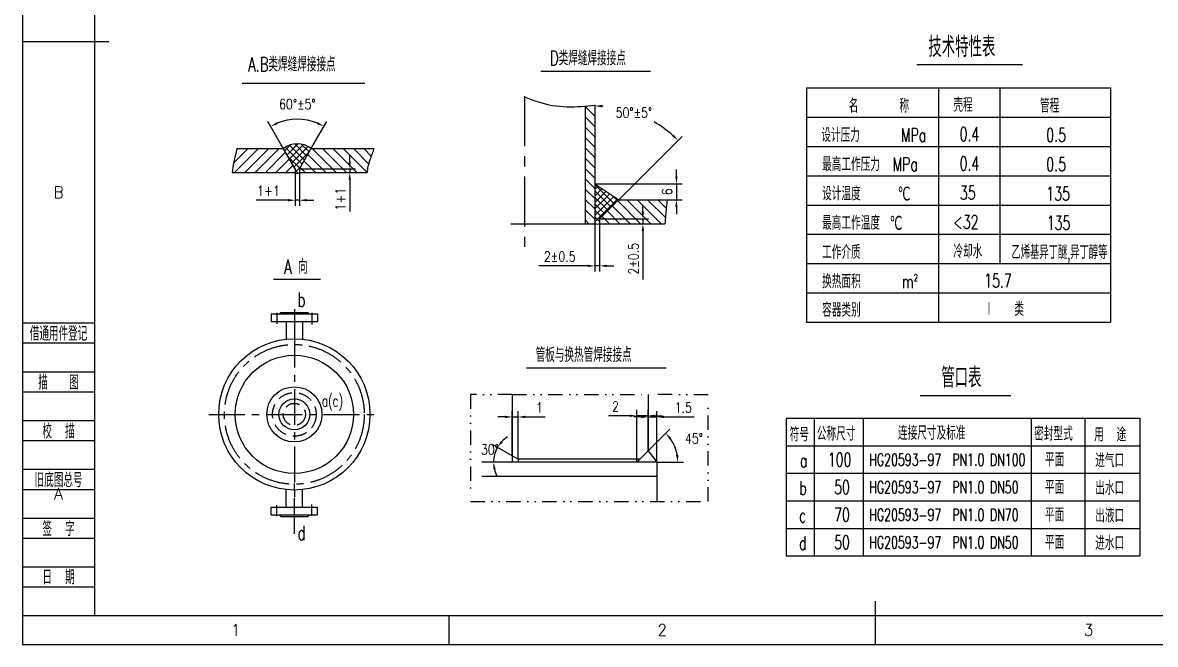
# Model space of a CAD drawing. Extents: x 138 to 6078, y 1607 to 5807.
# Drawn here: x 138 to 4083, y 1607 to 3772 of the extents above; entities that cross this region are included whole.
import ezdxf
from ezdxf.enums import TextEntityAlignment as Align

# ---------------------------------------------------------------- set-up
doc = ezdxf.new("R2010")
doc.units = 0
doc.header["$LTSCALE"] = 10
for name, pattern in [('CENTER', [2, 1.25, -0.25, 0.25, -0.25]), ('DASHED', [0.75, 0.5, -0.25]), ('DIVIDE', [1.25, 0.5, -0.25, 0, -0.25, 0, -0.25])]:
    doc.linetypes.add(name, pattern=pattern)
doc.layers.get('0').update_dxf_attribs({"linetype": 'CONTINUOUS'})
doc.layers.get('DEFPOINTS').update_dxf_attribs({"linetype": 'CONTINUOUS'})
for name, color, linetype in [('1轮廓实线层', 7, 'CONTINUOUS'), ('2细线层', 3, 'CONTINUOUS'), ('3中心线层', 1, 'CENTER'), ('4虚线层', 6, 'DASHED'), ('5剖面线层', 2, 'CONTINUOUS'), ('6文字层', 3, 'CONTINUOUS'), ('7标注层', 4, 'CONTINUOUS'), ('9双点划线层', 6, 'DIVIDE'), ('图框层', 7, 'CONTINUOUS')]:
    doc.layers.add(name, color=color, linetype=linetype)
doc.styles.add('PC_TEXTSTYLE', font='romans.shx', dxfattribs={"width": 0.8, "bigfont": 'hzfs.shx'})
doc.dimstyles.new('TH_GBDIM', dxfattribs={"dimscale": 10, "dimtxt": 3.5, "dimasz": 2.5, "dimexe": 2, "dimexo": 0, "dimgap": 1.5, "dimtad": 1, "dimdec": 1, "dimzin": 0, "dimtxsty": 'PC_TEXTSTYLE', "dimcen": 2.5, "dimazin": 3, "dimtfac": 0.714286, "dimtdec": 4, "dimtmove": 0, "dimatfit": 3, "dimtolj": 1, "dimtzin": 0})

# ---------------------------------------------------------------- blocks, each defined once
blk = doc.blocks.new('PC_FJL_BLOCK')
at = {"layer": '2细线层'}
for p, q in [((-25, 102), (0, 102)), ((-25, 95), (0, 95)), ((-25, 85), (0, 85)), ((-25, 78), (0, 78)), ((-25, 68), (0, 68)), ((-25, 61), (0, 61)), ((-25, 51), (0, 51)), ((-25, 44), (0, 44)), ((-25, 34), (0, 34)), ((-25, 27), (0, 27)), ((-25, 17), (0, 17)), ((-25, 10), (0, 10)), ((-25, 0), (0, 0))]:
    blk.add_line(p, q, dxfattribs=at)
at = {"layer": '6文字层', "color": 3, "style": 'PC_TEXTSTYLE'}
for s, width, p in [('借通用件登记', 0.667, (-12.5, 98.5)), ('描   图', 0.6667, (-12.5, 81.5)), ('校  描', 0.667, (-12.5, 64.5)), ('旧底图总号', 0.667, (-12.5, 47.5)), ('签  字', 0.667, (-12.5, 30.5)), ('日  期', 0.667, (-12.49, 13.6))]:
    blk.add_text(s, height=5, dxfattribs=dict(at, width=width)).set_placement(p, align=Align.MIDDLE)
at = {"layer": '6文字层', "style": 'PC_TEXTSTYLE'}
for tag, width, p, p2 in [('借通用件登记', 0.598479, (-23.44, 86.36), (-1.25, 86.36)), ('描图', 1.923866, (-23.44, 69.36), (-1.25, 69.36)), ('校图', 1.95022, (-23.75, 52.06), (-1.25, 52.06)), ('旧底图总号', 0.680094, (-22.84, 35.67), (-1.86, 35.67)), ('签字', 1.839577, (-23.14, 18.37), (-1.56, 18.37)), ('日期', 1.725446, (-22.84, 1.37), (-2.17, 1.37))]:
    blk.add_attdef(tag, text='', height=5, dxfattribs=dict(at, width=width)).set_placement(p, p2, align=Align.FIT)
blk = doc.blocks.new('*D29')
at = {"layer": '7标注层', "color": 0, "ltscale": 10}
for p, q in [((1038.5, 3347.1), (991.6, 3428.4)), ((1150, 3347.1), (1197, 3428.4))]:
    blk.add_line(p, q, dxfattribs=at)
blk.add_arc((1094.3, 3250.5), 185.4, 67.7323, 112.2677, dxfattribs=at)
for points in [[(1025.8, 3418.3), (1022.2, 3425.8), (1001.6, 3411)], [(1166.3, 3425.8), (1162.7, 3418.3), (1187, 3411)]]:
    blk.add_solid(points, dxfattribs=at)
at = {"layer": 'DEFPOINTS', "color": 0, "ltscale": 10}
for p in [(1126.5, 3433.1), (1038.5, 3347.1), (1150, 3347.1), (1086.9, 3263.2), (1101.6, 3263.2)]:
    blk.add_point(p, dxfattribs=at)
at = {"layer": '7标注层', "color": 3, "ltscale": 10, "insert": (1094.3, 3488.4), "char_height": 35, "attachment_point": 5, "style": 'PC_TEXTSTYLE'}
blk.add_mtext('\\A1;60%%d%%P5%%D{}{}', dxfattribs=at)
blk = doc.blocks.new('*D30')
at = {"color": 0, "linetype": 'BYBLOCK', "ltscale": 10}
for p, q in [((2656.8, 2948), (2656.8, 2831.3)), ((2671.4, 2948), (2671.4, 2831.3)), ((2631.8, 2851.3), (2520.8, 2851.3)), ((2671.4, 2851.3), (2656.8, 2851.3)), ((2696.4, 2851.3), (2721.4, 2851.3))]:
    blk.add_line(p, q, dxfattribs=at)
for points in [[(2631.8, 2855.5), (2631.8, 2847.2), (2656.8, 2851.3)], [(2696.4, 2855.5), (2696.4, 2847.2), (2671.4, 2851.3)]]:
    blk.add_solid(points, dxfattribs=at)
at = {"layer": 'DEFPOINTS', "color": 0, "linetype": 'BYBLOCK', "ltscale": 10}
for p in [(2656.8, 2948), (2671.4, 2948), (2656.8, 2851.3)]:
    blk.add_point(p, dxfattribs=at)
at = {"color": 3, "linetype": 'BYBLOCK', "ltscale": 10, "insert": (2563.8, 2883.8), "char_height": 35, "attachment_point": 5, "style": 'PC_TEXTSTYLE'}
blk.add_mtext('\\A1;1+1{}{}', dxfattribs=at)
blk = doc.blocks.new('*D31')
at = {"color": 0, "linetype": 'BYBLOCK', "ltscale": 10}
for p, q in [((2846.8, 2985.7), (2846.8, 3010.7)), ((2671.4, 2960.7), (2866.8, 2960.7)), ((2846.8, 2960.7), (2846.8, 2948)), ((2671.4, 2948), (2866.8, 2948)), ((2846.8, 2923), (2846.8, 2812))]:
    blk.add_line(p, q, dxfattribs=at)
for points in [[(2842.6, 2985.7), (2851, 2985.7), (2846.8, 2960.7)], [(2842.6, 2923), (2851, 2923), (2846.8, 2948)]]:
    blk.add_solid(points, dxfattribs=at)
at = {"layer": 'DEFPOINTS', "color": 0, "linetype": 'BYBLOCK', "ltscale": 10}
for p in [(2671.4, 2960.7), (2671.4, 2948), (2846.8, 2948)]:
    blk.add_point(p, dxfattribs=at)
at = {"color": 3, "linetype": 'BYBLOCK', "ltscale": 10, "insert": (2814.3, 2855), "char_height": 35, "attachment_point": 5, "rotation": 90, "style": 'PC_TEXTSTYLE'}
blk.add_mtext('\\A1;1+1{}{}', dxfattribs=at)
blk = doc.blocks.new('*D32')
at = {"color": 0, "linetype": 'BYBLOCK', "ltscale": 10}
for p, q in [((2879.5, 3336.9), (2879.5, 3361.9)), ((2595.3, 3311.9), (2899.5, 3311.9)), ((2879.5, 3311.9), (2879.5, 3256.2)), ((2687, 3256.2), (2899.5, 3256.2)), ((2879.5, 3231.2), (2879.5, 3206.2))]:
    blk.add_line(p, q, dxfattribs=at)
for points in [[(2875.3, 3336.9), (2883.6, 3336.9), (2879.5, 3311.9)], [(2875.3, 3231.2), (2883.6, 3231.2), (2879.5, 3256.2)]]:
    blk.add_solid(points, dxfattribs=at)
at = {"layer": 'DEFPOINTS', "color": 0, "linetype": 'BYBLOCK', "ltscale": 10}
for p in [(2595.3, 3311.9), (2687, 3256.2), (2879.5, 3256.2)]:
    blk.add_point(p, dxfattribs=at)
at = {"color": 3, "linetype": 'BYBLOCK', "ltscale": 10, "insert": (2847, 3284), "char_height": 35, "attachment_point": 5, "rotation": 90, "style": 'PC_TEXTSTYLE'}
blk.add_mtext('\\A1;6{}{}', dxfattribs=at)
blk = doc.blocks.new('*D33')
at = {"color": 0, "linetype": 'BYBLOCK', "ltscale": 10}
blk.add_line((2734.7, 3311.9), (2899.6, 3476.8), dxfattribs=at)
for start, end in [(86.0065, 86.5081), (48.4919, 59.7913)]:
    blk.add_arc((2595.3, 3172.5), 410.3, start, end, dxfattribs=at)
for points in [[(2620.2, 3577.9), (2620.4, 3586.2), (2595.3, 3582.8)], [(2870.1, 3482.8), (2864.4, 3476.7), (2885.4, 3462.6)]]:
    blk.add_solid(points, dxfattribs=at)
at = {"layer": 'DEFPOINTS', "color": 0, "linetype": 'BYBLOCK', "ltscale": 10}
for p in [(2595.3, 3585.9), (2800.5, 3527.8), (2734.7, 3311.9), (2595.3, 3172.5), (2612, 3189.3)]:
    blk.add_point(p, dxfattribs=at)
at = {"color": 3, "linetype": 'BYBLOCK', "ltscale": 10, "insert": (2731.4, 3559.6), "char_height": 35, "attachment_point": 5, "style": 'PC_TEXTSTYLE'}
blk.add_mtext('\\A1;50°±5°{}{}', dxfattribs=at)
blk = doc.blocks.new('*D34')
at = {"color": 0, "linetype": 'BYBLOCK', "ltscale": 10}
for p, q in [((2595.3, 3172.5), (2595.3, 3005.6)), ((2612, 3172.5), (2612, 3005.6)), ((2570.3, 3025.6), (2400.8, 3025.6)), ((2612, 3025.6), (2595.3, 3025.6)), ((2637, 3025.6), (2662, 3025.6))]:
    blk.add_line(p, q, dxfattribs=at)
for points in [[(2570.3, 3029.8), (2570.3, 3021.4), (2595.3, 3025.6)], [(2637, 3029.8), (2637, 3021.4), (2612, 3025.6)]]:
    blk.add_solid(points, dxfattribs=at)
at = {"layer": 'DEFPOINTS', "color": 0, "linetype": 'BYBLOCK', "ltscale": 10}
for p in [(2595.3, 3172.5), (2612, 3172.5), (2612, 3025.6)]:
    blk.add_point(p, dxfattribs=at)
at = {"color": 3, "linetype": 'BYBLOCK', "ltscale": 10, "insert": (2473, 3058.1), "char_height": 35, "attachment_point": 5, "style": 'PC_TEXTSTYLE'}
blk.add_mtext('\\A1;2±0.5{}{}', dxfattribs=at)
blk = doc.blocks.new('*D35')
at = {"color": 0, "linetype": 'BYBLOCK', "ltscale": 10}
for p, q in [((2762.6, 3214.3), (2762.6, 3239.3)), ((2612, 3189.3), (2782.6, 3189.3)), ((2612, 3172.5), (2782.6, 3172.5)), ((2762.6, 3189.3), (2762.6, 3172.5)), ((2762.6, 3147.5), (2762.6, 2978))]:
    blk.add_line(p, q, dxfattribs=at)
for points in [[(2758.5, 3214.3), (2766.8, 3214.3), (2762.6, 3189.3)], [(2758.5, 3147.5), (2766.8, 3147.5), (2762.6, 3172.5)]]:
    blk.add_solid(points, dxfattribs=at)
at = {"layer": 'DEFPOINTS', "color": 0, "linetype": 'BYBLOCK', "ltscale": 10}
for p in [(2612, 3189.3), (2612, 3172.5), (2762.6, 3172.5)]:
    blk.add_point(p, dxfattribs=at)
at = {"color": 3, "linetype": 'BYBLOCK', "ltscale": 10, "insert": (2730.1, 3050.3), "char_height": 35, "attachment_point": 5, "rotation": 90, "style": 'PC_TEXTSTYLE'}
blk.add_mtext('\\A1;2±0.5{}{}', dxfattribs=at)
blk = doc.blocks.new('*D36')
at = {"color": 0, "linetype": 'BYBLOCK', "ltscale": 10}
for p, q in [((2682.9, 2000.7), (2682.9, 2182.6)), ((2722.9, 2040.7), (2722.9, 2182.6)), ((2657.9, 2162.6), (2584.2, 2162.6)), ((2722.9, 2162.6), (2682.9, 2162.6)), ((2747.9, 2162.6), (2772.9, 2162.6))]:
    blk.add_line(p, q, dxfattribs=at)
for points in [[(2657.9, 2166.8), (2657.9, 2158.4), (2682.9, 2162.6)], [(2747.9, 2166.8), (2747.9, 2158.4), (2722.9, 2162.6)]]:
    blk.add_solid(points, dxfattribs=at)
at = {"layer": 'DEFPOINTS', "color": 0, "linetype": 'BYBLOCK', "ltscale": 10}
for p in [(2682.9, 2162.6), (2722.9, 2040.7), (2682.9, 2000.7)]:
    blk.add_point(p, dxfattribs=at)
at = {"color": 3, "linetype": 'BYBLOCK', "ltscale": 10, "insert": (2608.6, 2195.1), "char_height": 35, "attachment_point": 5, "style": 'PC_TEXTSTYLE'}
blk.add_mtext('\\A1;2{}{}', dxfattribs=at)
blk = doc.blocks.new('*D37')
at = {"color": 0, "linetype": 'BYBLOCK', "ltscale": 10}
for p, q in [((2722.9, 2040.7), (2722.9, 2178.4)), ((2752.9, 2000.7), (2752.9, 2178.4)), ((2697.9, 2158.4), (2672.9, 2158.4)), ((2722.9, 2158.4), (2752.9, 2158.4)), ((2777.9, 2158.4), (2883.3, 2158.4))]:
    blk.add_line(p, q, dxfattribs=at)
for points in [[(2697.9, 2162.6), (2697.9, 2154.3), (2722.9, 2158.4)], [(2777.9, 2162.6), (2777.9, 2154.3), (2752.9, 2158.4)]]:
    blk.add_solid(points, dxfattribs=at)
at = {"layer": 'DEFPOINTS', "color": 0, "linetype": 'BYBLOCK', "ltscale": 10}
for p in [(2752.9, 2158.4), (2722.9, 2040.7), (2752.9, 2000.7)]:
    blk.add_point(p, dxfattribs=at)
at = {"color": 3, "linetype": 'BYBLOCK', "ltscale": 10, "insert": (2845, 2190.9), "char_height": 35, "attachment_point": 5, "style": 'PC_TEXTSTYLE'}
blk.add_mtext('\\A1;1.5{}{}', dxfattribs=at)
blk = doc.blocks.new('*D38')
at = {"layer": '7标注层', "color": 0, "ltscale": 10}
for p, q in [((2316.7, 2281.1), (2391.9, 2356.2)), ((2346.7, 2241.1), (2439.6, 2241.1))]:
    blk.add_line(p, q, dxfattribs=at)
blk.add_arc((2276.7, 2241.1), 142.9, 10.0395, 34.9605, dxfattribs=at)
for points in [[(2390.6, 2320.3), (2397, 2325.6), (2377.7, 2342.1)], [(2421.5, 2266.3), (2413.2, 2265.6), (2419.6, 2241.1)]]:
    blk.add_solid(points, dxfattribs=at)
at = {"layer": 'DEFPOINTS', "color": 0, "ltscale": 10}
for p in [(2316.7, 2281.1), (2414.7, 2278), (1736.6, 2241.1), (2276.7, 2241.1), (2346.7, 2241.1)]:
    blk.add_point(p, dxfattribs=at)
at = {"layer": '7标注层', "color": 3, "ltscale": 10, "insert": (2475.9, 2323.6), "char_height": 35, "attachment_point": 5, "style": 'PC_TEXTSTYLE'}
blk.add_mtext('\\A1;45%%d{}{}', dxfattribs=at)
blk = doc.blocks.new('*D39')
at = {"color": 0, "linetype": 'BYBLOCK', "ltscale": 10}
for p, q in [((2249.2, 2023.3), (2249.2, 2178.4)), ((2269.2, 2011.7), (2269.2, 2178.4)), ((2224.2, 2158.4), (2199.2, 2158.4)), ((2249.2, 2158.4), (2269.2, 2158.4)), ((2294.2, 2158.4), (2363.2, 2158.4))]:
    blk.add_line(p, q, dxfattribs=at)
for points in [[(2224.2, 2162.5), (2224.2, 2154.2), (2249.2, 2158.4)], [(2294.2, 2162.5), (2294.2, 2154.2), (2269.2, 2158.4)]]:
    blk.add_solid(points, dxfattribs=at)
at = {"layer": 'DEFPOINTS', "color": 0, "linetype": 'BYBLOCK', "ltscale": 10}
for p in [(2269.2, 2158.4), (2249.2, 2023.3), (2269.2, 2011.7)]:
    blk.add_point(p, dxfattribs=at)
at = {"color": 3, "linetype": 'BYBLOCK', "ltscale": 10, "insert": (2343.6, 2190.9), "char_height": 35, "attachment_point": 5, "style": 'PC_TEXTSTYLE'}
blk.add_mtext('\\A1;1{}{}', dxfattribs=at)
blk = doc.blocks.new('*D40')
at = {"layer": '7标注层', "color": 0, "ltscale": 10}
blk.add_line((1843.1, 2263.7), (1774.5, 2303.2), dxfattribs=at)
for start, end in [(122.4647, 136.2323), (150, 180), (193.7677, 207.5353)]:
    blk.add_arc((1882.2, 2241.1), 104.3, start, end, dxfattribs=at)
for points in [[(1810.2, 2310.7), (1803.5, 2315.7), (1791.9, 2293.2)], [(1776.8, 2215.8), (1785, 2216.8), (1777.9, 2241.1)]]:
    blk.add_solid(points, dxfattribs=at)
at = {"layer": 'DEFPOINTS', "color": 0, "ltscale": 10}
for p in [(1779.5, 2259.2), (1843.1, 2263.7), (1863.1, 2252.1), (1736.6, 2241.1), (2346.7, 2241.1)]:
    blk.add_point(p, dxfattribs=at)
at = {"layer": '7标注层', "color": 3, "ltscale": 10, "insert": (1765.1, 2285.2), "char_height": 35, "attachment_point": 5, "style": 'PC_TEXTSTYLE'}
blk.add_mtext('\\A1;30%%d{}{}', dxfattribs=at)

msp = doc.modelspace()

# ---------------------------------------------------------------- hatches: boundary and pattern name
at = {"layer": '5剖面线层', "ltscale": 10}
h = msp.add_hatch(dxfattribs=at)
h.set_pattern_fill('ANSI31', color=256, scale=8, angle=90, style=0)
h.set_pattern_definition([(135, (-464.72, -100.592), (-17.96051, -17.96051), [])])
edge = h.paths.add_edge_path()
edge.add_spline(control_points=[(2130.6, 3485.27), (2119.59, 3483.81), (2108.43, 3482.53), (2097.15, 3481.55)], knot_values=[605.8263186, 605.8263186, 605.8263186, 605.8263186, 656.4038467, 656.4038467, 656.4038467, 656.4038467], degree=3, periodic=0)
edge.add_line((2097.15, 3481.55), (2097.15, 3071.94))
edge.add_line((2097.15, 3071.94), (2130.6, 3071.94))
edge.add_line((2130.6, 3071.94), (2130.6, 3485.27))
edge = h.paths.add_edge_path()
edge.add_line((2214.23, 3155.58), (2147.33, 3088.67))
edge.add_line((2147.33, 3088.67), (2147.33, 3071.94))
edge.add_line((2147.33, 3071.94), (2374.84, 3071.94))
edge.add_spline(control_points=[(2374.84, 3071.94), (2375.38, 3081.46), (2377.25, 3108.43), (2380.28, 3136.97), (2382.46, 3155.58)], knot_values=[1787.1009119, 1787.1009119, 1787.1009119, 1787.1009119, 1834.3657312, 1918.5718974, 1918.5718974, 1918.5718974, 1918.5718974], degree=3, periodic=0)
edge.add_line((2382.46, 3155.58), (2214.23, 3155.58))
h = msp.add_hatch(dxfattribs=at)
h.set_pattern_fill('ANSI31', color=256, scale=8, style=0)
h.set_pattern_definition([(45, (-1569.822, 302.489), (-17.96051, 17.96051), [])])
edge = h.paths.add_edge_path()
edge.add_line((1086.95, 3250.49), (1086.95, 3263.17))
edge.add_line((1086.95, 3263.17), (1045.98, 3334.13))
edge.add_line((1045.98, 3334.13), (883.46, 3334.13))
edge.add_spline(control_points=[(883.46, 3334.13), (881.12, 3319.6), (871.72, 3286.57), (868.44, 3261.06), (867.82, 3250.49)], knot_values=[192.8053099, 192.8053099, 192.8053099, 192.8053099, 255.5175778, 308.3274839, 308.3274839, 308.3274839, 308.3274839], degree=3, periodic=0)
edge.add_line((867.82, 3250.49), (1086.95, 3250.49))
h = msp.add_hatch(dxfattribs=at)
h.set_pattern_fill('ANSI37', color=256, scale=5, style=0)
h.set_pattern_definition([(45, (-1569.822, 302.489), (-11.22532, 11.22532), []), (135, (-1569.822, 302.489), (-11.22532, -11.22532), [])])
h.paths.add_polyline_path([(1045.98, 3334.13), (1086.95, 3263.17), (1086.95, 3250.49, 0.4798388), (1101.58, 3250.49), (1101.58, 3263.17), (1142.55, 3334.13, 0.3401244)])
h = msp.add_hatch(dxfattribs=at)
h.set_pattern_fill('ANSI31', color=256, scale=8, angle=90, style=0)
h.set_pattern_definition([(135, (-1569.822, 302.489), (-17.96051, -17.96051), [])])
edge = h.paths.add_edge_path()
edge.add_line((1142.55, 3334.13), (1101.58, 3263.17))
edge.add_line((1101.58, 3263.17), (1101.58, 3250.49))
edge.add_line((1101.58, 3250.49), (1337.41, 3250.49))
edge.add_spline(control_points=[(1337.41, 3250.49), (1338.08, 3263.87), (1344.86, 3293.6), (1358.54, 3322.15), (1360.39, 3334.13)], knot_values=[107.1382279, 107.1382279, 107.1382279, 107.1382279, 173.4824278, 235.7059589, 235.7059589, 235.7059589, 235.7059589], degree=3, periodic=0)
edge.add_line((1360.39, 3334.13), (1142.55, 3334.13))
h = msp.add_hatch(dxfattribs=at)
h.set_pattern_fill('ANSI37', color=256, scale=5, angle=90, style=0)
h.set_pattern_definition([(135, (-464.719, -100.592), (-11.22532, -11.22532), []), (225, (-464.719, -100.592), (11.22532, -11.22532), [])])
h.paths.add_polyline_path([(2130.6, 3071.94, 0.140632), (2147.33, 3071.94), (2147.33, 3088.67), (2214.23, 3155.58), (2130.6, 3211.33)])

# ---------------------------------------------------------------- linework, layer by layer
at = {"ltscale": 10}
for p, q in [((1086.95, 3263.17), (1086.95, 3250.49)), ((1101.58, 3263.17), (1101.58, 3250.49)), ((2130.6, 3211.33), (2214.23, 3155.58)), ((1843.05, 2477.06), (1843.05, 2241.07)), ((2316.7, 2477.06), (2316.7, 2281.07)), ((1863.05, 2252.12), (1843.05, 2263.67)), ((1863.05, 2252.12), (1863.05, 2241.07)), ((2287.75, 2252.12), (1863.05, 2252.12)), ((2276.7, 2241.07), (2316.7, 2281.07)), ((2316.7, 2281.07), (2346.7, 2241.07)), ((2346.7, 2241.07), (1736.57, 2241.07)), ((2346.7, 2241.07), (2346.7, 2103.88)), ((2346.7, 2191.07), (1736.57, 2191.07))]:
    msp.add_line(p, q, dxfattribs=at)
for radius in [263.5, 206, 96, 54]:
    msp.add_circle((1083.96, 2407.71), radius, dxfattribs=at)
msp.add_arc((1094.26, 3256.36), 9.38, 218.73301, 321.26699, dxfattribs=at)
at = {"layer": '1轮廓实线层', "ltscale": 14}
for p, q in [((2097.15, 3481.55), (2097.15, 3071.94)), ((2097.15, 3481.55), (2097.15, 3071.94)), ((2130.6, 3485.27), (2130.6, 3071.94)), ((883.46, 3334.13), (1045.98, 3334.13)), ((1086.95, 3263.17), (1038.51, 3347.07)), ((1101.58, 3263.17), (1150.02, 3347.07)), ((1142.55, 3334.13), (1360.39, 3334.13)), ((867.82, 3250.49), (1086.95, 3250.49)), ((1101.58, 3250.49), (1337.41, 3250.49)), ((2147.33, 3088.67), (2269.99, 3211.33)), ((2214.23, 3155.58), (2382.46, 3155.58)), ((2147.33, 3088.67), (2147.33, 3071.94)), ((1837.88, 3071.94), (2130.6, 3071.94)), ((2147.33, 3071.94), (2374.84, 3071.94))]:
    msp.add_line(p, q, dxfattribs=at)
at = {"layer": '1轮廓实线层', "ltscale": 10}
for p, q in [((1031.96, 2758.21), (1036.96, 2763.21)), ((1036.96, 2763.21), (1130.96, 2763.21)), ((1135.96, 2758.21), (1130.96, 2763.21)), ((1002.96, 2758.21), (1164.96, 2758.21)), ((1002.96, 2758.21), (1002.96, 2731.21)), ((1002.96, 2731.21), (1164.96, 2731.21)), ((1055.46, 2731.21), (1055.46, 2669.66)), ((1112.46, 2731.21), (1112.46, 2669.66)), ((1164.96, 2758.21), (1164.96, 2731.21)), ((1055.46, 2084.21), (1055.46, 2145.75)), ((1112.46, 2084.21), (1112.46, 2145.75)), ((1002.96, 2084.21), (1164.96, 2084.21)), ((1002.96, 2057.21), (1002.96, 2084.21)), ((1002.96, 2057.21), (1164.96, 2057.21)), ((1031.96, 2057.21), (1036.96, 2052.21)), ((1036.96, 2052.21), (1130.96, 2052.21)), ((1135.96, 2057.21), (1130.96, 2052.21)), ((1164.96, 2057.21), (1164.96, 2084.21))]:
    msp.add_line(p, q, dxfattribs=at)
at = {"layer": '1轮廓实线层', "ltscale": 14}
for centre, radius, start, end in [((1094.26, 3271.36), 79.2, 52.43115, 127.56885), ((2138.96, 3101.09), 30.32, 253.98975, 286.01025)]:
    msp.add_arc(centre, radius, start, end, dxfattribs=at)
at = {"layer": '2细线层', "ltscale": 10}
msp.add_line((1010.85, 2878.66), (1175.23, 2878.66), dxfattribs=at)
at = {"layer": '2细线层', "ltscale": 14}
for points, knots in [([(1885.64, 3514.35), (1901.15, 3508.22), (1982.88, 3474.38), (2067.61, 3476.89), (2130.6, 3485.27)], [296.207494, 296.207494, 296.207494, 296.207494, 367.0145104, 656.4038467, 656.4038467, 656.4038467, 656.4038467]), ([(883.46, 3334.13), (881.12, 3319.6), (871.72, 3286.57), (868.44, 3261.06), (867.82, 3250.49)], [192.8053099, 192.8053099, 192.8053099, 192.8053099, 255.5175778, 308.3274839, 308.3274839, 308.3274839, 308.3274839]), ([(1360.39, 3334.13), (1358.54, 3322.15), (1344.86, 3293.6), (1338.08, 3263.87), (1337.41, 3250.49)], [107.1382279, 107.1382279, 107.1382279, 107.1382279, 169.3617591, 235.7059589, 235.7059589, 235.7059589, 235.7059589]), ([(2382.46, 3155.58), (2380.28, 3136.97), (2377.25, 3108.43), (2375.38, 3081.46), (2374.84, 3071.94)], [1787.1009119, 1787.1009119, 1787.1009119, 1787.1009119, 1871.3070782, 1918.5718974, 1918.5718974, 1918.5718974, 1918.5718974])]:
    msp.add_open_spline(points, degree=3, knots=knots, dxfattribs=at)
at = {"layer": '3中心线层', "ltscale": 14}
msp.add_line((1885.64, 3516.77), (1885.64, 2971.57), dxfattribs=at)
at = {"layer": '3中心线层', "ltscale": 10}
for p, q in [((1022.96, 2761.75), (1022.96, 2723.52)), ((1083.96, 2773.89), (1083.96, 2591.7)), ((1144.96, 2761.12), (1144.96, 2721.15)), ((1083.96, 2695.76), (1083.96, 2104.67)), ((786.04, 2407.71), (1376.57, 2407.71)), ((1083.96, 1991.53), (1083.96, 2173.72)), ((1022.96, 2053.67), (1022.96, 2091.9)), ((1144.96, 2054.3), (1144.96, 2094.27))]:
    msp.add_line(p, q, dxfattribs=at)
msp.add_circle((1083.96, 2407.71), 243.5, dxfattribs=at)
at = {"layer": '4虚线层', "ltscale": 10}
for radius in [76, 38.5]:
    msp.add_circle((1083.96, 2407.71), radius, dxfattribs=at)
at = {"layer": '6文字层', "ltscale": 14}
for p, q in [((1942.14, 3602.99), (2324.46, 3602.99)), ((3251.87, 3626.62), (3620.33, 3626.62)), ((902.74, 3561.17), (1329.06, 3561.17)), ((2867.64, 3545.13), (2867.64, 2729.13)), ((2867.64, 3545.13), (3926.97, 3545.13)), ((3327.06, 3541.76), (3327.06, 2729.13)), ((3541.16, 3545.13), (3541.16, 2933.13)), ((3926.97, 3545.13), (3926.97, 2729.13)), ((2867.64, 3443.13), (3926.97, 3443.13)), ((2867.64, 3341.13), (3926.97, 3341.13)), ((2867.64, 3239.13), (3926.97, 3239.13)), ((2867.64, 3137.13), (3926.97, 3137.13)), ((2867.64, 3035.13), (3926.97, 3035.13)), ((2867.64, 2933.13), (3926.97, 2933.13)), ((2867.64, 2831.13), (3926.97, 2831.13)), ((2867.64, 2729.13), (3926.97, 2729.13)), ((1892.18, 2569.3), (2378.58, 2569.3)), ((3263.3, 2473.54), (3579.85, 2473.54)), ((2797.27, 2394.43), (2797.27, 1914.43)), ((2797.27, 2394.43), (4029.28, 2394.43)), ((2893.99, 2394.43), (2893.99, 1914.43)), ((3065.14, 2394.43), (3065.14, 1914.43)), ((3650.04, 2394.43), (3650.04, 1914.43)), ((3837.53, 2394.43), (3837.53, 1914.43)), ((4029.28, 2394.43), (4029.28, 1914.43)), ((2797.27, 2298.43), (4029.28, 2298.43)), ((2797.27, 2202.43), (4029.28, 2202.43)), ((2797.27, 2106.43), (4029.28, 2106.43)), ((2797.27, 2010.43), (4029.28, 2010.43)), ((2797.27, 1914.43), (4029.28, 1914.43))]:
    msp.add_line(p, q, dxfattribs=at)
at = {"layer": '9双点划线层', "ltscale": 10}
for p, q in [((1843.05, 2477.06), (1697.01, 2477.06)), ((1697.01, 2477.06), (1697.01, 2103.88)), ((1843.05, 2477.06), (2316.7, 2477.06)), ((2525.58, 2476.14), (2316.7, 2477.06)), ((2525.58, 2103.88), (2525.58, 2476.5)), ((1697.01, 2103.88), (2525.58, 2103.88))]:
    msp.add_line(p, q, dxfattribs=at)
at = {"layer": '图框层', "color": 3, "ltscale": 10}
for p, q in [((137.67, 5806.51), (137.67, 1606.51)), ((137.67, 3706.51), (387.67, 3706.51)), ((137.67, 2656.51), (387.67, 2656.51)), ((137.67, 1606.51), (6077.67, 1606.51))]:
    msp.add_line(p, q, dxfattribs=at)
at = {"layer": '图框层', "color": 7, "ltscale": 10}
for p, q in [((387.67, 5706.51), (387.67, 1706.51)), ((387.67, 1706.51), (5977.67, 1706.51))]:
    msp.add_line(p, q, dxfattribs=at)
at = {"layer": '图框层', "ltscale": 10}
for p, q in [((137.67, 3706.51), (437.67, 3706.51)), ((3107.67, 1606.51), (3107.67, 1756.51))]:
    msp.add_line(p, q, dxfattribs=at)
at = {"layer": '图框层', "color": 3}
for p, q in [((1622.67, 1606.51), (1622.67, 1706.51)), ((3107.67, 1606.51), (3107.67, 1706.51))]:
    msp.add_line(p, q, dxfattribs=at)

# ---------------------------------------------------------------- block references
at = {"layer": '图框层', "ltscale": 10, "xscale": 10, "yscale": 10, "zscale": 10}
msp.add_blockref('PC_FJL_BLOCK', (387.67, 1706.51), dxfattribs=at)

# ---------------------------------------------------------------- texts
at = {"layer": '6文字层', "ltscale": 14, "style": 'PC_TEXTSTYLE'}
for s, height, width, p in [('技术特性表', 70, 0.667, (3292.11, 3653.08)), ('D类焊缝焊接接点', 50.181, 0.667, (1974.24, 3623.73)), ('A.B类焊缝焊接接点', 50.181, 0.667, (923.21, 3602.47)), ('    名      称', 48, 0.667, (2919.35, 3459)), ('壳程', 48, 0.667, (3379.25, 3461.8)), ('管程', 48, 0.667, (3681.04, 3459)), ('设计压力      MPa', 48, 0.667, (2919.35, 3357)), (' 0.4', 48, 0.667, (3379.25, 3359.8)), (' 0.5', 48, 0.667, (3681.04, 3357)), ('最高工作压力  MPa', 48, 0.667, (2922.15, 3255)), (' 0.4', 48, 0.667, (3379.25, 3257.8)), (' 0.5', 48, 0.667, (3681.04, 3255)), ('设计温度    \u3000℃', 48, 0.667, (2922.15, 3153)), ('  35', 48, 0.667, (3358.2, 3155.8)), (' 135', 48, 0.667, (3681.04, 3153)), ('最高工作温度\u3000℃', 48, 0.667, (2922.15, 3051)), ('<32', 48, 0.667, (3379.25, 3053.8)), ('135', 48, 0.667, (3704.42, 3051)), ('工作介质', 48, 0.667, (2922.15, 2949)), ('冷却水', 48, 0.667, (3379.25, 2951.8)), ('乙烯基异丁醚,异丁醇等', 48, 0.5, (3581.59, 2949)), ('换热面积      m', 48, 0.667, (2922.15, 2847)), ('2', 24, 0.667, (3241.52, 2872.1)), ('15.7', 48, 0.667, (3486.59, 2849.8)), ('容器类别', 48, 0.667, (2922.15, 2747.92)), ('Ⅰ   类', 48, 0.667, (3486.59, 2750.72)), ('管板与换热管焊接接点', 50.181, 0.667, (1924.28, 2590.05)), ('管口表', 70, 0.667, (3337.16, 2500.99)), ('公称尺寸', 48, 0.667, (2903.82, 2316.29)), ('连接尺寸及标准', 48, 0.667, (3186.27, 2319)), ('密封型式', 48, 0.667, (3660.78, 2316.29)), ('符号', 48, 0.667, (2809.33, 2313.57)), ('用  途', 48, 0.667, (3870.05, 2313.57)), ('  a', 48, 0.667, (2800.71, 2223.31)), ('  100', 48, 0.667, (2898.13, 2226.03)), ('HG20593-97  PN1.0 DN100', 42, 0.667, (3086.48, 2228.74)), ('平面', 48, 0.667, (3698.38, 2226.03)), ('进气口', 48, 0.667, (3873.44, 2223.31)), ('b', 48, 0.667, (2842.85, 2127.31)), ('   50', 48, 0.667, (2892.39, 2130.03)), ('HG20593-97  PN1.0 DN50', 42, 0.667, (3086.48, 2132.74)), ('平面', 48, 0.667, (3698.38, 2130.03)), ('出水口', 48, 0.667, (3873.44, 2127.31)), ('  c', 48, 0.667, (2797.84, 2031.31)), ('   70', 48, 0.667, (2892.39, 2034.03)), ('HG20593-97  PN1.0 DN70', 42, 0.667, (3086.48, 2036.74)), ('平面', 48, 0.667, (3698.38, 2034.03)), ('出液口', 48, 0.667, (3873.44, 2031.31)), ('  d ', 48, 0.667, (2797.84, 1935.31)), ('   50', 48, 0.667, (2892.39, 1938.03)), ('HG20593-97  PN1.0 DN50', 42, 0.667, (3086.48, 1940.74)), ('平面', 48, 0.667, (3698.38, 1938.03)), ('进水口', 48, 0.667, (3873.44, 1935.31))]:
    msp.add_text(s, height=height, dxfattribs=dict(at, width=width)).set_placement(p)
at = {"layer": '6文字层', "ltscale": 10, "style": 'PC_TEXTSTYLE', "width": 0.667}
for s, height, p in [('A 向', 50, (1048.52, 2897.44)), ('b', 50, (1095.19, 2782.26)), ('a(c)', 40, (1179.65, 2434.74)), ('d', 50, (1095.19, 1969.47))]:
    msp.add_text(s, height=height, dxfattribs=at).set_placement(p)
at = {"layer": '图框层', "color": 3, "style": 'PC_TEXTSTYLE'}
for s, p in [('B', (262.67, 3181.51)), ('A', (262.67, 2131.51)), ('1', (880.17, 1656.51)), ('2', (2365.17, 1656.51)), ('3', (3850.17, 1656.51))]:
    msp.add_text(s, height=40, dxfattribs=at).set_placement(p, align=Align.MIDDLE)

# ---------------------------------------------------------------- dimensions: what is measured, and where the dimension line sits
at = {"layer": '7标注层', "ltscale": 10}
for base, line1, line2, text, picture, middle in [((1126.46, 3433.07), ((1101.58, 3263.17), (1150.02, 3347.07)), ((1086.95, 3263.17), (1038.51, 3347.07)), '60%%d%%P5%%D{}{}', '*D29', (1094.26, 3488.38)), ((2414.69, 2278.05), ((2276.7, 2241.07), (2316.7, 2281.07)), ((2346.7, 2241.07), (1736.57, 2241.07)), '45%%d{}{}', '*D38', (2475.92, 2323.59))]:
    dim = msp.add_angular_dim_2l(base=base, line1=line1, line2=line2, text=text, dimstyle='TH_GBDIM', override={"dimtad": 0, "dimtih": 1, "dimtoh": 1, "dimclrt": 3, "dimadec": 1, "dimtmove": 2}, dxfattribs=at)
    dim.commit()
    dim.dimension.update_dxf_attribs({"geometry": picture, "text_midpoint": middle})
dim = msp.add_angular_dim_2l(base=(2335.73, 3427.24), line1=((2147.33, 3088.67), (2269.99, 3211.33)), line2=((2130.6, 3485.27), (2130.6, 3071.94)), text='50%%d%%P5%%D{}{}', dimstyle='TH_GBDIM', override={"dimtad": 0, "dimtih": 1, "dimtoh": 1, "dimclrt": 3, "dimadec": 1}, dxfattribs=at)
dim.commit()
dim.dimension.update_dxf_attribs({"geometry": '*D33', "text_midpoint": (2266.65, 3458.99), "dimtype": 162, "insert": (-464.72, -100.59)})
dim = msp.add_linear_dim(base=(1276.96, 3250.49), p1=(1101.58, 3263.17), p2=(1101.58, 3250.49), angle=90, text='1+1{}{}', dimstyle='TH_GBDIM', override={"dimgap": 1.5, "dimtad": 1, "dimjust": 0, "dimse1": 0, "dimse2": 0, "dimsd1": 0, "dimsd2": 0, "dimclrt": 3, "dimtvp": 0}, dxfattribs=at)
dim.commit()
dim.dimension.update_dxf_attribs({"geometry": '*D31', "text_midpoint": (1276.96, 3157.49), "dimtype": 160, "insert": (-1569.82, 302.49)})
for base, p1, p2, text, picture, middle, set_off in [((1086.95, 3153.81), (1101.58, 3250.49), (1086.95, 3250.49), '1+1{}{}', '*D30', (993.95, 3153.81), (-1569.82, 302.49)), ((2147.33, 2925), (2130.6, 3071.94), (2147.33, 3071.94), '2%%P0.5{}{}', '*D34', (2008.33, 2925), (-464.72, -100.59)), ((1863.05, 2398.74), (1843.05, 2263.67), (1863.05, 2252.12), '1{}{}', '*D39', (1937.39, 2398.74), (-406.19, 240.39)), ((2346.7, 2398.81), (2316.7, 2281.07), (2346.7, 2241.07), '1.5{}{}', '*D37', (2438.81, 2398.81), (-406.19, 240.39))]:
    dim = msp.add_linear_dim(base=base, p1=p1, p2=p2, text=text, dimstyle='TH_GBDIM', override={"dimgap": 1.5, "dimtad": 1, "dimjust": 0, "dimse1": 0, "dimse2": 0, "dimsd1": 0, "dimsd2": 0, "dimclrt": 3, "dimtvp": 0}, dxfattribs=at)
    dim.commit()
    dim.dimension.update_dxf_attribs({"geometry": picture, "text_midpoint": middle, "dimtype": 160, "insert": set_off})
for base, p1, p2, text, picture, middle in [((2414.75, 3155.58), (2130.6, 3211.33), (2222.28, 3155.58), '6{}{}', '*D32', (2382.25, 3183.45)), ((2297.91, 3071.94), (2147.33, 3088.67), (2147.33, 3071.94), '2%%P0.5{}{}', '*D35', (2265.41, 2949.67))]:
    dim = msp.add_linear_dim(base=base, p1=p1, p2=p2, angle=90, text=text, dimstyle='TH_GBDIM', override={"dimgap": 1.5, "dimtad": 1, "dimjust": 0, "dimse1": 0, "dimse2": 0, "dimsd1": 0, "dimsd2": 0, "dimclrt": 3, "dimtvp": 0}, dxfattribs=at)
    dim.commit()
    dim.dimension.update_dxf_attribs({"geometry": picture, "text_midpoint": middle, "insert": (-464.72, -100.59)})
dim = msp.add_linear_dim(base=(2276.7, 2402.98), p1=(2316.7, 2281.07), p2=(2276.7, 2241.07), text='2{}{}', dimstyle='TH_GBDIM', override={"dimgap": 1.5, "dimtad": 1, "dimjust": 0, "dimse1": 0, "dimse2": 0, "dimsd1": 0, "dimsd2": 0, "dimclrt": 3, "dimtvp": 0}, dxfattribs=at)
dim.commit()
dim.dimension.update_dxf_attribs({"geometry": '*D36', "text_midpoint": (2202.37, 2435.48), "insert": (-406.19, 240.39)})
dim = msp.add_angular_dim_2l(base=(1779.48, 2259.18), line1=((1863.05, 2252.12), (1843.05, 2263.67)), line2=((2346.7, 2241.07), (1736.57, 2241.07)), text='30%%d{}{}', dimstyle='TH_GBDIM', override={"dimtad": 0, "dimtih": 1, "dimtoh": 1, "dimclrt": 3, "dimadec": 1, "dimtmove": 2}, dxfattribs=at)
dim.commit()
dim.dimension.update_dxf_attribs({"geometry": '*D40', "text_midpoint": (1765.12, 2285.21), "dimtype": 162})

doc.saveas('drawing.dxf')
